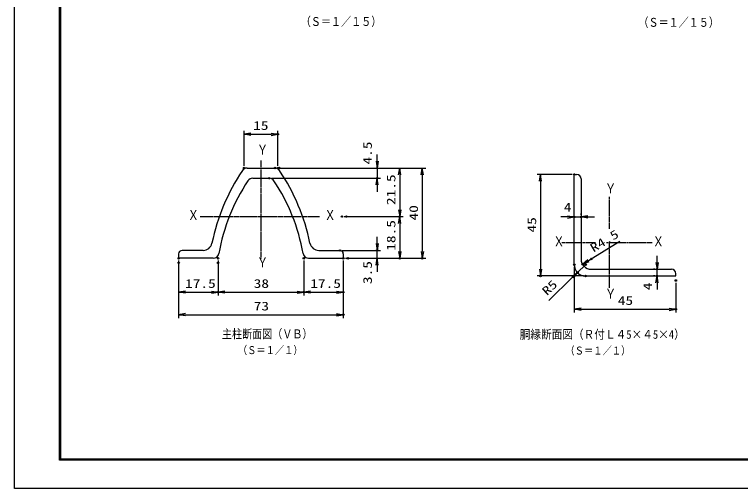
# Model space of a CAD drawing. Units: millimetres, scale not verified. Extents: x -4455 to 4455, y -3150 to 3150.
# Drawn here: x -4455 to 372, y -3150 to 0 of the extents above; entities that cross this region are included whole.
import ezdxf
from ezdxf.enums import TextEntityAlignment as Align

# ---------------------------------------------------------------- set-up
doc = ezdxf.new("R2010")
doc.units = ezdxf.units.MM
doc.header["$LTSCALE"] = 20
doc.header["$PDMODE"] = 32
doc.header["$PDSIZE"] = 10
doc.linetypes.add('USER1', pattern=[1.125, 0.75, -0.125, 0.125, -0.125])
for name, color, linetype, lineweight in [('0-0_1', 7, 'Continuous', 25), ('0-1_2', 7, 'Continuous', 25), ('0-2_0', 7, 'Continuous', 25), ('0-6_WAKU', 7, 'Continuous', 25)]:
    doc.layers.add(name, color=color, linetype=linetype, lineweight=lineweight)
doc.layers.add('0-5_DEFPOINTS', color=7, linetype='Continuous')
doc.styles.add('ＭＳ ゴシック', font='')
doc.styles.get('ＭＳ ゴシック').set_extended_font_data('MS Gothic')

# ---------------------------------------------------------------- blocks, each defined once
blk = doc.blocks.new('_Open')
at = {"layer": '0-2_0', "color": 2}
blk.add_line((-20, 3.333), (0, 0), dxfattribs=at)
blk.add_lwpolyline([(-20, -3.333), (0, 0), (-20, 0)], dxfattribs=at)

msp = doc.modelspace()

# ---------------------------------------------------------------- linework, layer by layer
at = {"layer": '0-0_1', "color": 4, "linetype": 'USER1'}
for p, q in [((-2816.42, -970.77), (-2816.42, -1624.45)), ((-502.38, -1210.74), (-502.38, -1424.44)), ((-3220.75, -1342.83), (-2428.34, -1342.83)), ((-592.72, -1517.91), (-816.94, -1517.91)), ((-214.58, -1517.91), (-520.27, -1517.91)), ((-502.38, -1511.23), (-502.38, -1816.41))]:
    msp.add_line(p, q, dxfattribs=at)
at = {"layer": '0-0_1'}
for p, q in [((-2909.06, -1020.33), (-2723.78, -1020.33)), ((-2871.4, -1087.83), (-2761.44, -1087.83)), ((-3363.92, -1590.33), (-3363.92, -1620.33)), ((-3201.08, -1567.83), (-3341.42, -1567.83)), ((-2431.76, -1567.83), (-2291.42, -1567.83)), ((-2268.92, -1590.33), (-2268.92, -1620.33)), ((-3133.34, -1620.33), (-3363.92, -1620.33)), ((-2499.5, -1620.33), (-2268.92, -1620.33))]:
    msp.add_line(p, q, dxfattribs=at)
for centre, radius, start, end in [((-1804.87, -1795.83), 1365.61, 146.24273, 168.32642), ((-2909.06, -1057.83), 37.5, 89.99993, 146.24273), ((-2723.94, -1057.83), 37.5, 33.37232, 90), ((-3827.97, -1795.83), 1365.61, 11.67356, 33.75726), ((-1848.51, -1807.06), 1266.74, 146.32889, 170.1005), ((-2871.4, -1125.33), 37.5, 90, 146.7012), ((-2761.44, -1125.33), 37.5, 33.2988, 90), ((-3784.32, -1807.06), 1266.74, 9.8995, 33.67109), ((-3201.08, -1507.83), 60, 269.99979, 348.7681), ((-2431.76, -1507.83), 60, 191.23181, 270), ((-3341.42, -1590.33), 22.5, 90, 180), ((-3133.34, -1582.83), 37.5, 270, 350.1005), ((-2499.5, -1582.83), 37.5, 189.8995, 270), ((-2291.42, -1590.33), 22.5, 0, 90), ((-620.64, -1625.12), 67.5, 180.00046, 270), ((-658.14, -1662.62), 75, 180.00043, 270)]:
    msp.add_arc(centre, radius, start, end, dxfattribs=at)
at = {"layer": '0-1_2'}
for p, q in [((-733.14, -1662.62), (-733.14, -1062.62)), ((-733.14, -1062.62), (-718.14, -1062.62)), ((-688.14, -1092.62), (-688.14, -1625.12)), ((-620.64, -1692.62), (-88.14, -1692.62))]:
    msp.add_line(p, q, dxfattribs=at)
msp.add_lwpolyline([(-658.14, -1737.62), (-58.14, -1737.62), (-58.14, -1722.62)], dxfattribs=at)
for centre in [(-718.14, -1092.62), (-88.14, -1722.62)]:
    msp.add_arc(centre, 30, 0, 90, dxfattribs=at)
at = {"layer": '0-2_0', "color": 1}
for p, q in [((-2928.92, -1005.33), (-2928.92, -772.83)), ((-2703.92, -1005.33), (-2703.92, -772.83)), ((-2708.94, -1020.33), (-1871.42, -1020.33)), ((-2693.94, -1020.33), (-2042.42, -1020.33)), ((-2678.94, -1020.33), (-1721.42, -1020.33)), ((-2678.94, -1020.33), (-2021.42, -1020.33)), ((-2746.26, -1087.83), (-2021.42, -1087.83)), ((-2591.33, -1087.83), (-2042.42, -1087.83)), ((-748.14, -1062.62), (-980.64, -1062.62)), ((-2263.34, -1342.83), (-1871.42, -1342.83)), ((-2233.34, -1342.83), (-1871.42, -1342.83)), ((-733.14, -1330.13), (-733.14, -1322.63)), ((-688.14, -1330.13), (-688.14, -1322.63)), ((-2276.35, -1567.83), (-2021.42, -1567.83)), ((-3363.92, -1635.33), (-3363.92, -2017.83)), ((-3101.42, -1635.33), (-3101.42, -1867.83)), ((-2531.42, -1635.33), (-2531.42, -1867.83)), ((-2531.42, -1635.33), (-2531.42, -1867.83)), ((-2268.92, -1635.33), (-2268.92, -2017.83)), ((-2268.92, -1635.33), (-2268.92, -1867.83)), ((-2253.92, -1620.33), (-1871.42, -1620.33)), ((-2223.92, -1620.33), (-1721.42, -1620.33)), ((-2223.92, -1620.33), (-2021.42, -1620.33)), ((-3363.92, -1665.33), (-3363.92, -1867.83)), ((-3101.42, -1665.33), (-3101.42, -1867.83)), ((-733.14, -1677.62), (-733.14, -1981.05)), ((-198.14, -1692.62), (-205.64, -1692.62)), ((-673.14, -1737.62), (-980.64, -1737.62)), ((-198.14, -1737.62), (-205.64, -1737.62)), ((-58.14, -1782.62), (-58.14, -1981.05))]:
    msp.add_line(p, q, dxfattribs=at)
at = {"layer": '0-2_0', "color": 2}
for p, q in [((-2883.92, -795.33), (-2748.92, -795.33)), ((-2043.92, -975.33), (-2043.92, -930.33)), ((-2043.92, -1020.33), (-2043.92, -1087.83)), ((-1893.92, -1065.33), (-1893.92, -1297.83)), ((-1743.92, -1065.33), (-1743.92, -1575.33)), ((-958.14, -1107.62), (-958.14, -1692.62)), ((-2043.92, -1132.83), (-2043.92, -1177.83)), ((-778.14, -1345.13), (-823.14, -1345.13)), ((-733.14, -1345.13), (-688.14, -1345.13)), ((-643.14, -1345.13), (-598.14, -1345.13)), ((-1893.92, -1387.83), (-1893.92, -1575.33)), ((-2043.92, -1522.83), (-2043.92, -1477.83)), ((-430.52, -1508.71), (-639.83, -1636.86)), ((-2043.92, -1620.33), (-2043.92, -1567.83)), ((-183.14, -1647.62), (-183.14, -1602.62)), ((-2043.92, -1665.33), (-2043.92, -1710.33)), ((-658.14, -1662.62), (-711.92, -1714.89)), ((-183.14, -1737.62), (-183.14, -1692.62)), ((-903.13, -1900.77), (-744.19, -1746.26)), ((-183.14, -1782.62), (-183.14, -1827.62)), ((-3318.92, -1845.33), (-3146.42, -1845.33)), ((-3056.42, -1845.33), (-2576.42, -1845.33)), ((-2486.42, -1845.33), (-2313.92, -1845.33)), ((-688.14, -1958.55), (-103.14, -1958.55)), ((-3318.92, -1995.33), (-2313.92, -1995.33))]:
    msp.add_line(p, q, dxfattribs=at)
at = {"layer": '0-5_DEFPOINTS'}
for p in [(-2703.92, -795.33), (-2928.92, -1020.33), (-2723.94, -1020.33), (-2703.92, -1020.33), (-2693.94, -1020.33), (-733.14, -1062.62), (-2761.26, -1087.83), (-2043.92, -1087.83), (-2278.34, -1342.83), (-2248.34, -1342.83), (-1893.92, -1342.83), (-733.14, -1345.13), (-688.14, -1345.13), (-2291.35, -1567.83), (-2043.92, -1567.83), (-3363.92, -1620.33), (-3101.42, -1620.33), (-2531.42, -1620.33), (-2268.92, -1620.33), (-2268.92, -1620.33), (-2238.92, -1620.33), (-1893.92, -1620.33), (-1743.92, -1620.33), (-620.64, -1625.12), (-3363.92, -1650.33), (-3101.42, -1650.33), (-733.14, -1662.62), (-678.21, -1660.36), (-658.14, -1662.62), (-183.14, -1692.62), (-958.14, -1737.62), (-711.92, -1714.89), (-658.14, -1737.62), (-183.14, -1737.62), (-58.14, -1767.62), (-3101.42, -1845.33), (-2531.42, -1845.33), (-2268.92, -1845.33), (-58.14, -1958.55), (-2268.92, -1995.33)]:
    msp.add_point(p, dxfattribs=at)
at = {"layer": '0-6_WAKU', "color": 3}
msp.add_lwpolyline([(-4455, 3150), (4455, 3150), (4455, -3150), (-4455, -3150)], close=True, dxfattribs=at)
at = {"layer": '0-6_WAKU'}
for points in [[(-4155, 2962.5), (4155, 2962.5), (4155, -2962.5), (-4155, -2962.5)], [(-4153.13, 2960.62), (4153.12, 2960.62), (4153.12, -2960.63), (-4153.13, -2960.63)], [(-4151.25, 2958.75), (4151.25, 2958.75), (4151.25, -2958.75), (-4151.25, -2958.75)], [(-4149.38, 2956.87), (4149.37, 2956.87), (4149.37, -2956.88), (-4149.38, -2956.88)], [(-4147.5, 2955), (4147.5, 2955), (4147.5, -2955), (-4147.5, -2955)]]:
    msp.add_lwpolyline(points, close=True, dxfattribs=at)

# ---------------------------------------------------------------- block references
at = {"layer": '0-2_0', "xscale": 2.25, "yscale": 2.25}
for p, rotation in [((-2928.92, -795.33), 180), ((-2043.92, -1020.33), 270), ((-1893.92, -1020.33), 90), ((-1743.92, -1020.33), 90), ((-2043.92, -1087.83), 90), ((-958.14, -1062.62), 90), ((-1893.92, -1342.83), 270), ((-1893.92, -1342.83), 90), ((-688.14, -1345.13), 180), ((-2043.92, -1567.83), 270), ((-1893.92, -1620.33), 270), ((-1743.92, -1620.33), 270), ((-2043.92, -1620.33), 90), ((-678.21, -1660.36), 211.47716), ((-183.14, -1692.62), 270), ((-958.14, -1737.62), 270), ((-711.92, -1714.89), 44.19008), ((-183.14, -1737.62), 90), ((-3363.92, -1845.33), 180), ((-3101.42, -1845.33), 180), ((-2531.42, -1845.33), 180), ((-733.14, -1958.55), 180), ((-3363.92, -1995.33), 180)]:
    msp.add_blockref('_Open', p, dxfattribs=dict(at, rotation=rotation))
for p in [(-2703.92, -795.33), (-733.14, -1345.13), (-3101.42, -1845.33), (-2531.42, -1845.33), (-2268.92, -1845.33), (-58.14, -1958.55), (-2268.92, -1995.33)]:
    msp.add_blockref('_Open', p, dxfattribs=at)

# ---------------------------------------------------------------- texts
at = {"layer": '0-0_1', "color": 4, "style": 'ＭＳ ゴシック'}
for s, height, width, p in [('（Ｓ＝１／１５）', 57.77, 0.85, (-2551.99, -93.27)), ('（Ｓ＝１／１５）', 57.77, 0.85, (-307.33, -98.73)), ('Ｙ', 66.57, 0.85, (-2844.92, -950.74)), ('Ｙ', 66.57, 0.85, (-530.88, -1209.16)), ('Ｘ', 66.57, 0.85, (-3304.46, -1385.64)), ('Ｘ', 66.57, 0.85, (-2395.5, -1385.64)), ('Ｘ', 66.57, 0.85, (-873.98, -1560.72)), ('Ｘ', 66.57, 0.85, (-213.08, -1560.72)), ('Ｙ', 66.57, 0.85, (-2844.92, -1699.83)), ('Ｙ', 66.57, 0.85, (-530.88, -1909.22)), ('主柱断面図（ＶＢ）', 57.73, 0.85, (-3076.1, -2169.44)), ('胴縁断面図（Ｒ付Ｌ４5×４5×4）', 57.71, 0.9, (-1096.25, -2172.32)), ('（Ｓ＝１／１）', 51.69, 0.85, (-2969.82, -2272.32)), ('（Ｓ＝１／１）', 51.98, 0.85, (-793.11, -2275.85))]:
    msp.add_text(s, height=height, dxfattribs=dict(at, width=width)).set_placement(p, align=Align.BOTTOM_LEFT)
at = {"layer": '0-2_0', "color": 3, "style": 'ＭＳ ゴシック', "width": 1.3}
for s, p in [('15', (-2868.63, -783.93)), ('4', (-803.16, -1327.11)), ('17.5', (-3321.31, -1833.93)), ('38', (-2864.99, -1833.93)), ('17.5', (-2488.81, -1833.93)), ('45', (-444.21, -1947.15)), ('73', (-2864.99, -1983.93))]:
    msp.add_text(s, height=57.77, dxfattribs=at).set_placement(p, align=Align.BOTTOM_LEFT)
for s, rotation, p in [('4.5', 90, (-2062.13, -997.22)), ('21.5', 90, (-1905.32, -1266.58)), ('40', 90, (-1755.32, -1368.9)), ('18.5', 90, (-1905.32, -1570.22)), ('45', 90, (-969.54, -1448.69)), ('R4.5', 31.477, (-596.5, -1596.97)), ('3.5', 90, (-2061.95, -1791.62)), ('R5', 44.19, (-901.9, -1883.69)), ('4', 90, (-199.44, -1832.66))]:
    msp.add_text(s, height=57.77, rotation=rotation, dxfattribs=at).set_placement(p, align=Align.BOTTOM_LEFT)

doc.saveas('drawing.dxf')
